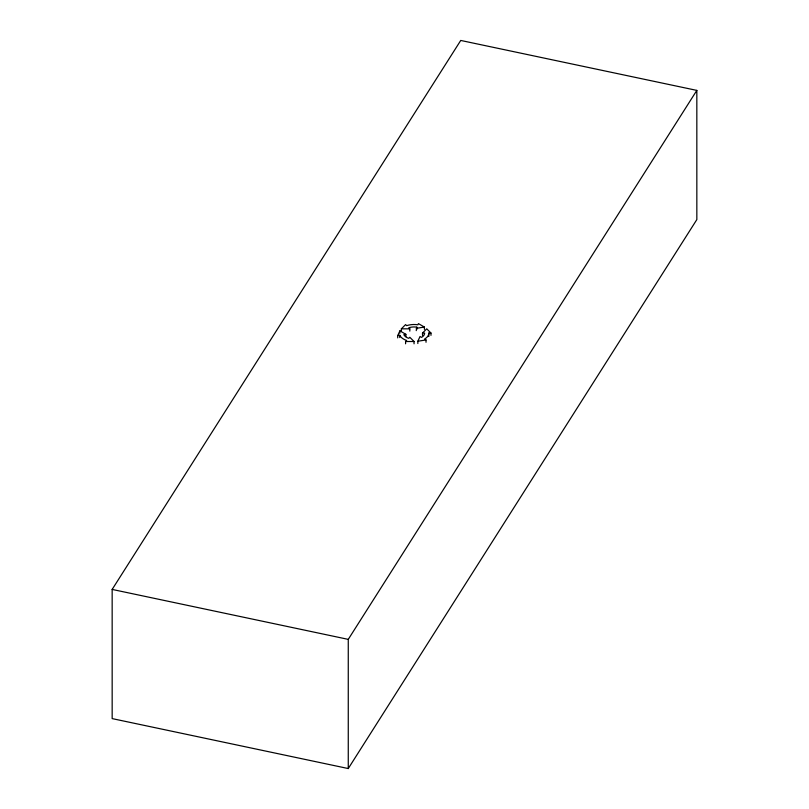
<?xml version="1.0" encoding="UTF-8"?>
<svg xmlns="http://www.w3.org/2000/svg" width="809" height="809" viewBox="0 0 809 809"><rect width="100%" height="100%" fill="white"/><g stroke="black" fill="none" stroke-linecap="round" stroke-linejoin="round"><path stroke-width="1.21" d="M397.715 337.889L397.715 335.583L399.899 330.861L405.885 334.319L405.885 336.625M416.241 330.638L416.787 327.16A10.578 6.108 0 0 0 408.767 327.766L409.819 328.828L409.819 331.124M417.849 343.532L417.849 341.226L420.033 336.504L421.529 337.373A10.578 6.108 0 0 0 424.624 333.055L422.51 333.055L422.51 335.361M112.158 589.427L460.736 40.45L696.832 90.396L696.842 219.573L348.264 768.55L112.168 718.604L112.158 589.427L348.264 639.373L696.832 90.396M401.365 331.124L401.365 328.828L405.592 324.591L406.654 325.653A14.805 8.545 0 0 1 417.889 324.793L418.435 323.62L424.412 327.069L424.412 329.374M405.592 343.815L405.592 341.509L406.654 340.458A14.805 8.545 0 0 1 399.757 335.27L397.715 335.583M422.51 333.055L426.737 328.828L430.975 333.055L430.975 335.361M416.241 328.333L424.412 327.069M405.885 334.319L403.843 334.633A10.578 6.108 0 0 0 408.767 338.344L409.819 337.282L414.056 341.509L414.056 343.815M417.849 341.226L426.019 339.962L426.019 342.268M401.365 328.828L409.819 328.828M426.019 339.962L424.523 339.102A14.805 8.545 0 0 0 428.861 333.055L430.975 333.055M405.592 341.509L414.056 341.509M428.861 333.055L428.861 336.504M416.787 327.16L416.787 329.455M399.899 330.861L399.899 333.166M399.757 335.27L399.757 337.565M348.264 639.373L348.264 768.55"/></g></svg>
